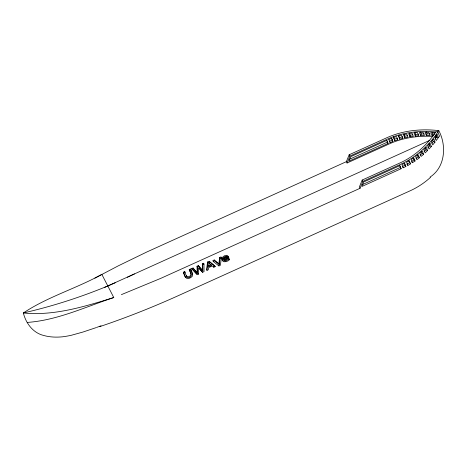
<?xml version="1.0" encoding="UTF-8"?>
<svg xmlns="http://www.w3.org/2000/svg" width="467" height="467" viewBox="0 0 467 467"><rect width="100%" height="100%" fill="white"/><g stroke="black" fill="none" stroke-linecap="round" stroke-linejoin="round"><path stroke-width="0.7" d="M404.766 137.812L403.476 134.642L406.681 133.971L407.965 137.14L404.766 137.812L404.784 136.253L404.008 134.35M409.956 136.784L408.672 133.615L412.011 133.118L413.301 136.288L409.956 136.784L410.16 135.191L409.384 133.288M218.889 263.756L219.683 257.498L221.019 256.897L221.422 257.708L220.354 265.297L218.941 265.933L213.25 261.409L212.847 260.592L214.248 259.961L218.889 263.756L219.292 264.573L220.085 258.315L219.683 257.498M207.57 261.981L206.572 269.535L206.974 270.352L208.294 269.751L208.539 267.655L212.298 265.957L213.833 267.247L215.211 266.622L214.808 265.805L209.181 261.251L207.57 261.981L207.973 262.793L206.974 270.352M415.286 136.049L413.995 132.879L417.486 132.558L418.776 135.734L415.286 136.049L415.659 134.438L414.883 132.529M420.749 135.605L419.459 132.435L423.102 132.301L424.392 135.471L420.749 135.605L421.275 133.982L420.504 132.079M94.889 278.128L118.355 265.811L147.041 251.882L346.351 161.675L349.17 154.764L386.892 137.707C403.074 130.416 421.298 128.594 438.811 130.632C446.767 145.646 445.29 167.192 430.089 177.069M346.351 161.675L347.034 163.006L349.859 156.095L387.528 139.055C402.583 132.249 419.483 130.462 435.822 131.98L438.811 130.632C429.453 145.039 416.336 157.204 400.604 164.314L362.882 181.377L360.063 188.283L160.701 278.39L121.373 294.648M435.822 131.98C426.774 145.173 414.538 156.404 399.869 163.006L362.199 180.046L359.374 186.952L360.063 188.283M426.342 135.453L425.052 132.284L428.846 132.342L430.136 135.512L426.342 135.453L427.013 133.825L426.237 131.922M433.376 135.681L432.063 135.593L432.856 133.971L432.343 132.704M435.133 139.084L436.627 137.047L435.851 135.144M438.478 137.467L436.236 140.532L434.946 137.356L437.188 134.298L438.478 137.467L436.627 137.047M431.87 143.258L433.253 141.565L432.483 139.662M435.034 142.085L432.722 144.91L431.432 141.734L433.744 138.915L435.034 142.085L433.253 141.565M427.813 147.881L429.716 145.809L428.939 143.906M431.403 146.428L429.027 149.02L427.737 145.844L430.113 143.258L431.403 146.428L429.716 145.809M229.075 258.905C228.392 256.949 225.742 261.713 223.804 259.868M424.059 151.658L426.009 149.767L425.233 147.864M427.591 150.497L425.151 152.861L423.867 149.685L426.301 147.327L427.591 150.497L426.009 149.767M420.142 155.149L422.139 153.439L423.592 154.279L421.1 156.422L419.81 153.252L422.308 151.11L423.592 154.279M430.498 177.372C424.503 182.813 417.696 187.355 410.33 190.717L178.417 295.605C152.697 307.222 126.434 317.648 99.687 326.649M229.478 259.722C227.715 261.905 221.632 263.347 222.485 258.922C223.366 256.687 227.896 254.573 228.883 257.743L223.775 260.055C225.205 263.236 228.848 257.784 229.478 259.722L228.684 258.105M416.062 158.36L418.105 156.819L419.424 157.776L416.868 159.708L415.583 156.533L418.134 154.6L419.424 157.776M411.83 161.29L413.925 159.901L415.075 160.975L412.46 162.703L411.696 161.991M410.563 163.876L409.588 162.691L406.903 164.232L407.884 165.417L410.563 163.876L409.279 160.706L406.594 162.242L407.884 165.417M405.893 166.474L405.105 165.19L402.449 166.497L403.231 167.781L405.893 166.474L404.603 163.298L401.947 164.606L403.231 167.781M127.415 277.252L134.443 273.925M349.52 159.265L387.412 142.126L388.1 143.457L348.878 161.191L350.723 156.684L386.839 140.345L388.1 143.457M347.034 163.006L389.46 143.818C402.998 137.724 418.076 135.564 432.833 136.417M104.509 287.462L429.786 140.339M435.098 137.94L437.089 137.041M362.55 184.541L400.441 167.402L401.13 168.733L361.907 186.473L363.752 181.961L399.863 165.627L401.13 168.733M186.129 277.637L185.306 276.867L183.42 272.197L184.728 271.607L185.119 272.384L183.811 272.973C184.237 277.024 186.928 280.416 190.769 277.591C194.511 275.863 191.709 271.485 190.53 268.98L189.223 269.576C189.993 271.572 192.632 275.384 189.275 276.487C186.135 278.332 185.609 273.493 184.728 271.607M191.739 268.595L193.075 267.988L197.553 273.277L197.413 266.984L197.027 266.202L198.352 265.606L202.468 270.159L202.304 263.814L203.589 263.236L203.974 264.013L204.038 271.631L202.567 272.296L198.463 267.807L198.615 274.082L197.173 274.736L191.739 268.595L196.788 273.96M186.31 275.664C186.531 277.824 188.808 278.087 190.227 276.972C192.941 275.507 189.97 272.273 189.614 270.352L190.921 269.757M192.124 269.371L193.466 268.764L197.553 273.277M197.413 266.984L198.738 266.383L202.853 270.942L202.696 264.591L202.304 263.814M202.696 264.591L203.974 264.013M207.973 262.793L209.584 262.069L215.211 266.622M213.25 261.409L214.645 260.773L219.292 264.573M220.085 258.315L221.422 257.708M223.15 258.654L227.05 256.891L227.452 257.708L223.553 259.471C223.401 257.842 225.719 256.412 227.131 257.229L227.452 257.708M208.235 265.992L211.265 264.62M115.151 282.809L107.404 286.143A411.602 309.621 -27.3 0 1 23.35 312.96C25.942 323.409 33.122 333.064 43.997 335.557C49.987 337.186 56.25 337.419 62.403 336.824A88.461 66.547 -27.3 0 0 71.171 335.318L82.857 332.072L95.916 327.7M388.848 139.435L391.597 138.296L392.881 141.472L390.138 142.61L389.554 141.232L392.298 140.094L392.881 141.472M113.779 297.549C84.685 306.545 54.149 316.101 23.35 312.966C47.64 296.755 76.337 288.53 101.841 274.386L113.779 297.549C85.385 306.889 57.359 320.35 27.191 322.428M96.523 327.49L101.03 325.791M394.802 140.748L393.512 137.572L396.471 136.562L397.756 139.738L394.802 140.748L394.422 139.294L397.376 138.285L397.633 139.254M402.665 137.28L402.787 138.29L399.711 139.131L399.536 137.619L402.607 136.778M404.784 136.253L407.347 135.716M410.16 135.191L412.834 134.794M415.659 134.438L418.45 134.181M421.275 133.982L424.188 133.877M427.013 133.825L430.177 133.877M434.724 132.681L430.772 132.418L432.063 135.593M432.856 133.971L434.835 134.099M435.647 136.603L437.048 136.691M223.173 260.913C218.924 258.263 227.02 252.495 228.48 256.932M199.444 268.525L202.567 272.296M226.728 256.412L227.05 256.891M349.17 154.764L349.859 156.095M362.199 180.046L362.882 181.377M198.352 265.606L198.738 266.383M198.224 273.306L198.615 274.082M193.075 267.988L193.466 268.764M189.223 269.576L189.614 270.352M183.42 272.197L183.811 272.973M218.538 265.116L218.941 265.933M214.248 259.961L214.645 260.773M213.431 266.429L213.833 267.247M209.181 261.251L209.584 262.069M437.877 132.056L439.809 136.813M421.362 151.536L422.139 153.439M417.335 154.916L418.105 156.819M415.075 160.975L413.791 157.805L411.176 159.533L412.46 162.703M413.149 157.998L413.925 159.901M402.787 138.29L401.497 135.121L398.427 135.961L399.711 139.131M398.76 135.716L399.536 137.619M408.818 160.788L409.588 162.691M404.334 163.287L405.105 165.19M393.389 136.755L394.422 139.294M391.527 138.191L392.298 140.094M399.682 165.54L400.441 167.402M388.777 139.329L390.138 142.61M386.658 140.258L387.412 142.126M190.53 268.98L192.357 274.292M197.027 266.202L197.167 272.5M209.058 263.265L208.638 266.809L211.668 265.437L209.058 263.265"/></g></svg>
